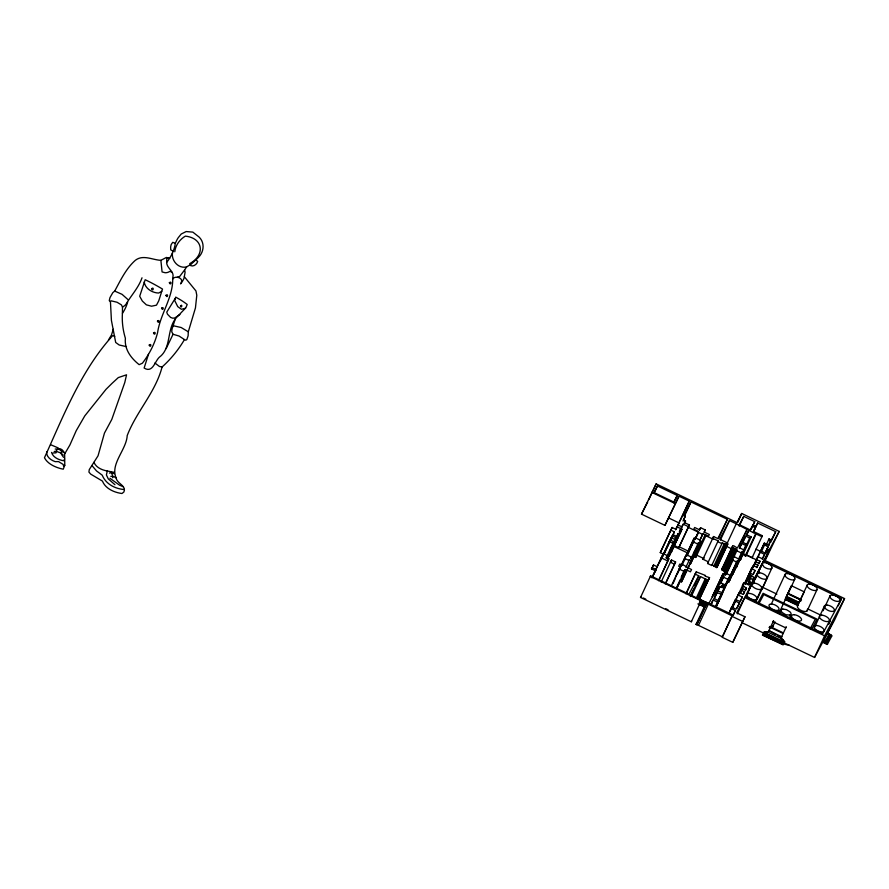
<?xml version="1.0" encoding="UTF-8"?>
<svg xmlns="http://www.w3.org/2000/svg" width="889" height="889" viewBox="0 0 889 889"><rect width="100%" height="100%" fill="white"/><g stroke="black" fill="none" stroke-linecap="round" stroke-linejoin="round"><path stroke-width="1.33" d="M114.781 336.231L112.659 335.653C81.077 370.457 63.586 415.585 44.45 457.757C47.862 464.291 56.351 467.803 63.23 469.192L64.786 465.191L64.641 453.979L69.898 444.989L76.232 430.676L84.799 415.874L106.024 389.326L112.058 383.348L118.304 377.592L126.549 374.802L124.782 382.526L111.792 419.43L104.469 433.065L98.046 455.801L89.278 469.592L88.922 472.081L90.734 474.137L102.435 481.093C105.447 488.706 114.325 492.539 121.982 493.506L123.882 492.006C126.783 485.605 116.781 483.583 116.137 477.915C109.947 464.025 126.516 449.69 127.205 435.577C136.506 411.396 155.464 392.371 162.087 366.99A150.385 132.061 44.3 0 0 184.468 339.576L185.757 340.22L186.857 339.52L188.124 335.786L188.301 331.797L195.447 307.916L196.791 295.27L195.958 290.947L184.312 276.701L185.09 272.256L184.623 269.923L186.657 266.878L191.057 264.289L196.458 259.21A23.281 20.436 44.3 0 0 198.18 257.599C204.126 252.176 204.926 242.608 199.092 237.052L192.824 232.107L186.168 231.551L181.212 234.029L178.256 237.696A20.325 17.847 44.3 0 0 177.033 239.73L175.289 243.308C174.522 250.053 170.855 257.043 166.654 262.488C166.688 268.367 174.777 271.501 172.788 277.546A15.18 13.335 44.3 0 0 172.744 279.013C172.81 298.048 160.32 313.995 157.609 332.53C154.753 343.732 149.408 354.133 142.362 363.234L139.151 364.668C130.939 358.067 124.293 349.433 125.382 338.264A72.22 63.419 44.3 0 1 122.426 313.295L122.482 307.116L121.449 304.916L117.059 302.249L111.047 300.815L110.447 301.793L111.414 320.407L115.692 342.465L119.204 345.01L126.471 346.632M172.466 252.898C171.244 260.677 178.533 269.045 186.657 266.878M174.789 251.787C175.455 245.297 179.8 239.374 185.357 236.13C203.337 238.063 205.403 255.099 189.713 263.633M113.259 329.274L111.492 334.975L108.447 340.02M148.463 354.311L144.129 368.024C152.686 373.469 154.797 361.345 159.364 357.189C171.455 348.31 166.599 329.941 175.6 318.651A30.382 26.681 44.3 0 1 177.644 316.328L185.912 307.716L187.19 304.46A69.186 60.763 44.3 0 0 179 298.971L175.7 297.115L174.689 300.526L177.744 306.638L181.434 309.294L185.479 308.25M64.764 465.425L63.575 466.225L63.208 464.48L58.53 461.591L55.218 461.647C50.94 460.235 46.339 456.957 46.617 451.934M114.414 472.381L107.313 470.992L106.402 474.915L108.269 478.86L114.937 484.716M161.754 291.336L158.753 300.826L156.475 305.171L151.541 306.216L146.363 304.838L142.329 301.049L139.695 296.259L145.174 279.735A172.077 151.108 44.3 0 1 162.509 289.081L161.754 291.336L158.631 293.048C152.175 292.837 145.363 288.714 144.174 282.024M184.312 276.701C184.779 278.713 178.445 287.28 181.289 282.513C183.801 277.879 174.8 275.223 172.744 279.013M175.289 319.062L174.066 322.629A24.492 21.503 44.3 0 0 173.311 325.741A14.668 12.879 44.3 0 0 172.277 328.23L172.055 329.108A14.613 12.824 44.3 0 0 171.81 331.886L173.055 334.275L179.078 336.042L184.468 339.576M142.018 277.801C138.484 287.903 131.127 295.437 126.06 304.16A34.482 30.282 44.3 0 1 124.582 305.738L122.482 307.116M64.586 458.913L63.752 460.758C58.841 459.946 53.118 457.568 51.54 452.379M64.797 453.668C62.863 448.667 56.674 445.7 55.974 452.868L53.051 452.968M680.096 520.854L689.264 501.107L679.007 496.195L664.939 525.366L641.502 514.142L656.149 483.883L736.981 522.588L741.737 513.464L779.186 531.4L765.251 560.326M647.692 502.085L641.502 514.142M648.826 499.662L656.149 483.883M654.048 493.362L657.471 485.983L677.251 495.462L673.829 502.83M664.939 525.366L679.007 496.195M655.649 570.894L651.493 568.904L652.104 567.593L656.249 569.582L651.915 577.739M652.893 566.282L653.504 564.971L657.171 566.726M665.661 550.624L663.927 554.369L660.26 552.625L672.117 527.488L675.773 529.244L676.951 526.788L682.03 529.222L671.295 552.269L671.584 551.725L670.362 551.147M672.117 527.488L660.26 552.625M691.675 621.122L691.32 621.778L640.524 597.452L650.615 575.828L688.953 594.185L698.787 575.828L695.109 574.061L685.941 593.808M651.937 577.528L663.283 553.703L667.283 555.614L666.261 557.503L668.861 558.748L659.127 579.728M653.548 574.683L663.283 553.703M659.449 562.526L670.039 539.956L675.007 542.334L667.383 558.703M660.305 560.926L672.195 535.934L675.94 537.723L675.073 539.345L676.296 539.934L667.528 558.77M662.461 556.903L672.195 535.934M663.616 554.603L674.373 531.866L670.706 530.111M666.828 548.124L674.373 531.866M675.573 529.811L689.264 501.107M684.263 516.52L691.02 501.952L727.402 519.343L718.39 538.767M683.074 521.087L685.33 516.231L684.108 515.653L691.02 501.952M666.061 558.148L673.606 542.079L675.007 542.334M670.317 549.546L672.206 545.513M673.751 542.146L674.895 539.679M670.784 548.835L672.595 545.146M674.795 540.201L678.24 533.444L679.452 534.033L680.741 531.622L679.518 531.044L680.518 529.188L682.03 529.222M675.329 539.701L678.24 533.444M679.363 531.689L683.208 524.154L688.519 526.699L689.442 524.977L684.374 522.554L685.541 520.998L683.341 519.943L685.33 516.231M680.918 529.088L683.208 524.154M667.795 555.947L669.006 556.536L679.452 534.033M680.741 531.622L669.006 556.536M684.397 523.465L685.541 520.998M658.527 580.684L668.861 558.748M661.172 581.939L671.506 560.014L675.596 561.97L665.85 582.951M674.54 545.646L678.785 547.68L688.519 526.699M689.442 524.977L678.785 547.68M665.261 583.895L675.596 561.97M671.139 586.329L680.152 566.904L678.685 566.204L679.852 564.015L681.652 564.871L682.007 564.215L691.564 569.616L690.386 571.805L685.608 569.516L676.607 588.585M675.496 577.472L685.886 555.425L686.619 555.781L687.03 555.014L690.942 556.892L690.531 557.647L692.131 559.248L682.396 580.217L681.519 581.862L679.563 580.917M672.984 583.64L675.451 578.228M677.296 573.938L694.187 538.101L695.165 538.567L695.52 537.912L699.921 540.012L699.565 540.668L701.032 541.368L691.298 562.348L690.42 563.982L689.453 564.071L699.421 542.657L700.154 543.012L701.032 541.368M694.187 538.101L684.452 559.07L685.43 559.537M681.952 565.482L685.397 558.081L684.663 557.725M687.053 555.525L693.876 540.968L692.909 540.501M687.008 555.781L693.876 540.968M694.809 539.579L698.598 531.522L693.753 529.199L694.665 527.488L699.51 529.8L700.621 527.722L705.266 529.944L704.132 532.378M694.998 539.512L698.387 532.233M695.554 538.656L698.365 532.578M699.499 530.155L700.621 527.722M681.285 577.217L684.719 569.816M685.864 567.349L689.297 559.948L691.253 560.881L692.131 559.248M676.818 586.962L680.196 579.672M681.33 577.25L684.708 569.96M676.585 588.929L685.608 569.516M690.875 558.859L698.454 542.746L699.421 542.657M693.62 553.591L694.765 551.124M699.765 540.468L702.988 533.633L705.188 534.678L694.754 557.081L696.02 557.003M699.61 540.912L702.988 533.633M681.519 581.862L691.253 560.881M690.42 563.982L700.154 543.012M695.731 557.547L706.166 535.145L708.433 536.234L709.355 534.511L704.155 532.022L705.266 529.944M686.541 592.852L696.276 571.883L705.444 575.45L705.099 576.105L709.533 577.672L699.343 599.497M708.4 561.859L702.932 559.237L713.589 536.545L717.823 538.567L727.402 519.343M694.209 585.695L698.787 575.828M690.386 596.508L693.831 589.107M691.353 596.363L700.51 576.617L708.144 580.273L709.533 577.672M725.657 546.524L736.248 523.81L729.447 520.554L719.779 539.256L727.346 542.879L726.991 543.535L727.847 543.946L717.701 565.793L716.734 567.604L715 565.671L714.534 566.549L712.145 564.715L711.733 565.482L707.577 563.493L718.134 540.879L712.667 538.267L713.589 536.545M720.434 539.979L729.447 520.554M696.243 598.197L705.21 578.872M711.733 565.482L722.29 542.868L724.235 543.801L713.8 566.204M697.443 598.186L706.188 579.339M698.043 599.475L707.166 579.806M708.844 578.961L699.221 599.497L699.799 598.653M714.534 566.549L725.146 543.824L726.369 544.412L716.045 566.593M715.756 567.138L726.369 544.412M724.179 549.613L725.302 547.179M691.32 621.778L701.41 600.153L690.664 595.008L700.51 576.617M737.448 522.621L741.459 513.986M716.734 567.604L727.169 545.201M737.726 522.099L741.737 513.464M739.192 526.177L743.749 516.365L754.728 521.632L751.316 528.988M698.498 625.389L696.043 624.422L706.422 602.242L705.777 603.442L708.344 604.187L698.498 625.389L722.424 636.846L732.158 615.866L708.344 604.187M725.035 571.583L723.813 570.994L724.224 570.227L723.246 569.76L722.835 570.527L721.735 569.316L732.625 546.079L733.703 545.768L737.381 548.08L747.049 529.5L736.248 523.81M721.868 570.06L732.625 546.079M696.776 624.767L706.511 603.798M696.954 624.445L706.722 603.409M722.835 570.527L733.392 547.913L734.37 548.38L723.813 570.994M725.424 565.537L726.546 563.115M730.825 553.836L731.947 551.413M722.957 573.905L712.289 596.63L722.957 573.905L724.902 574.294L725.546 573.094L730.191 575.316L718.534 600.775M714.712 593.463L718.056 586.262M713.8 595.652L719.746 583.117L720.59 582.695L724.98 584.795L725.313 586.473L722.39 585.062L721.746 586.262L724.668 587.673L724.268 588.44L720.112 586.451L717.656 591.041L721.301 592.241L721.957 594.463L717.079 592.685L714.034 598.364L718.745 601.031L715.745 607.276M723.335 575.261L735.592 548.969L736.325 549.313L732.947 556.592M723.635 574.861L732.236 556.358L733.936 557.17L734.236 556.625L739.426 559.525L728.869 582.028L727.902 581.562L726.835 582.973M720.523 583.306L723.735 576.472L722.024 575.661M732.769 556.925L736.325 549.313M720.301 583.884L723.735 576.472M710.867 604.942L713.156 600.008L718.045 602.342L718.745 601.031M724.646 574.939L732.325 558.459L731.358 557.992L732.236 556.358M711.167 604.531L712.311 602.064M714.211 598.853L717.079 592.685M717.823 591.385L720.112 586.451M725.38 575.283L732.825 559.248L732.325 558.459M733.392 558.048L737.125 550.113L736.148 549.646M739.726 545.279L747.049 529.5M726.313 574.361L732.903 560.248L736.57 562.004L737.637 560.592L738.615 561.059L739.426 559.525M721.246 587.529L722.39 585.062M739.392 548.513L741.782 543.557L746.427 545.779L747.016 544.679L742.604 542.023L745.771 536.123L749.671 538.001L751.172 536.923L746.527 534.7L748.816 530.444L755.65 533.722L745.326 555.892L745.993 555.803M742.582 543.201L745.771 536.123M746.56 535.3L748.816 530.444M750.572 529.9L752.272 526.221L755.45 527.733L753.461 531.455L762.373 535.723L752.116 557.659L746.404 554.925M724.346 586.64L730.191 575.316M750.638 529.922L754.728 521.632M715.834 605.665L721.223 594.119M717.901 601.297L720.19 596.363M722.212 592.33L726.224 583.695M727.369 581.228L729.091 577.528M716.245 605.709L717.39 603.242M715.878 606.898L736.925 561.348M718.39 599.553L719.123 599.908L720.412 597.508L737.281 561.248M716.178 607.054L722.535 593.374L721.746 593.13M727.902 581.562L737.637 560.592M738.503 559.259L741.882 551.98L742.86 552.447L744.149 550.035L739.504 547.813L741.782 543.557M728.869 582.028L740.648 556.47M742.571 552.391L746.516 543.901M731.736 573.827L732.714 574.294L749.849 537.667M744.149 550.035L732.714 574.294M747.016 544.679L736.281 567.627L736.87 566.537M753.572 531.322L757.661 523.032L775.73 531.689L771.752 540.268M739.537 559.848L740.437 559.87L751.172 536.923M753.172 532.644L757.661 523.032M745.815 556.125L756.139 533.956L761.851 536.689L762.373 535.723M728.769 613.477L731.636 607.309L736.203 609.087L739.37 603.187L734.903 600.642L729.747 611.743M729.758 611.888L735.492 599.542L740.004 601.431L742.337 597.064L737.948 594.952L731.647 608.532M731.791 608.598L743.715 583.028L748.405 584.595L748.871 583.717L751.494 584.562L746.338 595.663M732.592 607.487L735.636 600.986M739.648 593.985L742.304 588.529L745.482 590.052L746.482 588.196L742.437 585.44L743.715 583.028M740.015 593.463L742.304 588.529M744.76 583.14L751.627 568.338L754.183 564.937M740.215 593.43L743.649 586.018M744.893 583.206L752.916 565.937M744.915 584.206L751.627 568.338M752.927 566.893L757.895 556.647L762.284 558.748L764.629 554.38L759.984 552.158L760.695 550.847L765.329 553.069L766.796 550.335L766.14 553.036M745.271 583.695L748.138 577.528L753.383 579.761L749.071 588.807M749.305 575.15L751.916 569.427M753.116 566.96L764.329 543.09L769.052 545.357L769.963 541.946L770.696 542.29L771.274 541.201L768.518 539.879L769.041 538.912L771.285 539.99L775.73 531.689M745.449 583.895L750.505 573.294L752.827 574.683L755.061 570.527L752.116 568.571M753.45 566.738L764.329 543.09M745.927 583.162L750.505 573.294M753.416 567.126L756.861 559.726M761.284 552.047L764.662 544.757L763.684 544.29M751.494 584.562L736.67 612.799L744.971 616.777L732.78 642.347L722.19 637.28L732.158 615.866M748.96 579.55L750.849 575.516L751.583 575.872L749.86 579.572M733.158 615.444L735.447 610.51L731.047 608.409L731.636 607.309M747.682 584.44L749.638 580.439L747.205 579.272L748.138 577.528L746.638 580.461M743.404 594.274L744.549 591.796L741.37 590.285M747.927 584.14L749.638 580.439M766.174 545.079L769.041 538.912M737.081 608.12L739.37 603.187M747.927 584.562L749.071 582.095M740.048 601.997L742.337 597.064M745.326 590.663L746.482 588.196M753.339 574.227L755.061 570.527M756.783 567.638L757.928 565.171L754.75 563.659L755.75 561.792L758.917 563.315L760.028 561.237L756.372 559.492M748.905 585.029L750.283 582.117L751.75 582.817L752.994 581.639L753.383 579.761M749.138 584.584L750.283 582.117M758.884 563.704L760.028 561.237M768.274 545.579L769.963 541.946M752.472 580.273L753.85 577.361L751.583 575.872M764.729 553.88L768.096 546.957L764.662 544.757M762.34 559.314L764.629 554.38M765.273 553.025L768.096 546.957M737.359 613.832L744.804 597.608L824.592 635.813L844.55 598.575L764.029 560.014L752.672 584.084L754.317 581.006M748.882 588.996L751.75 582.817M765.651 552.802L766.796 550.335M752.061 583.084L762.006 563.859L752.839 583.606M746.115 596.441L753.35 580.984M755.461 578.539L762.306 563.715M764.74 559.914L769.129 550.335M764.796 560.314L769.707 549.102L779.186 531.4M732.78 642.347L744.971 616.777M755.25 602.353L761.551 588.785M757.106 599.464L766.84 578.483M762.195 588.951L771.93 567.971M771.185 604.376L785.154 574.294M784.498 642.247L783.087 644.869L762.484 635.013L783.287 644.436L784.698 641.814L783.72 641.347L782.553 643.536L763.895 634.602L765.273 631.979L767.318 631.89L781.998 638.924L783.22 640.047L782.62 641.358L784.698 641.814M763.884 632.39L765.273 631.979M763.695 635.035L764.096 634.168L782.753 643.091L783.92 640.913L783.02 640.48L781.82 642.102L765.151 634.124L766.296 631.935M764.751 634.99L765.351 633.679L782.02 641.669L783.22 640.047M766.407 633.635L781.098 640.669L766.407 633.635L767.318 631.89M785.832 597.63L798.3 604.153L785.598 598.075L786.032 597.197L798.967 602.842L786.265 596.763L791.377 586.018M786.709 595.886L791.421 585.718L804.123 591.796M772.663 626.845L774.986 621.833M779.642 611.799L794.766 579.217M797.589 605.842L807.323 584.862M786.476 596.319L799.167 602.409L804.067 592.096M781.42 642.98L782.02 641.669M782.342 643.969L782.753 643.091M783.52 641.78L783.92 640.913M807.212 610.765L816.947 589.785M824.536 605.787L814.802 626.767A5.412 2.478 24.9 0 0 814.591 627.378M823.092 610.743L830.059 595.741M828.559 624.367L830.137 620.955L828.315 624.367M838.183 605.842L841.539 598.641L763.384 561.215M782.142 641.925L814.557 657.449L824.592 635.813M826.859 634.335L832.515 622.1L822.681 642.202L827.315 644.425L831.971 635.679L827.215 633.568M844.55 598.575L834.504 620.2L814.557 657.449M823.814 639.902L825.525 640.725L824.014 639.469M828.915 634.379L825.525 640.725M823.436 640.669L826.125 641.958L823.636 640.236M827.415 633.135L830.07 634.524L827.181 633.679M823.058 641.436L826.726 643.192L823.258 640.991M831.026 635.102L827.159 633.779L831.026 635.102L826.726 643.192M827.315 644.425L822.881 641.758M675.929 529.588L679.529 522.087L679.118 522.965L668.861 518.054M166.121 348.666L173.055 334.275M110.447 301.793L109.258 300.593L110.003 297.571L112.792 292.692L114.703 291.07C120.582 280.246 125.994 268.589 135.384 260.277C143.018 254.321 152.43 259.91 160.876 260.333L166.387 257.454L169.766 258.266M657.471 485.983L653.96 492.539L673.74 502.007L677.251 495.462M651.493 568.904L653.504 564.971M650.615 575.828L650.259 576.483L701.065 600.808L701.41 600.153M640.524 597.452L640.88 596.797M673.606 542.079L672.929 543.346L669.184 541.557M676.296 539.934L671.151 537.878M671.506 560.014L670.339 562.204L674.418 564.159M680.152 566.904L679.04 568.982L684.486 571.594M685.397 558.081L685.097 558.625L689.008 560.492L689.297 559.948M698.454 542.746L697.754 544.057L693.353 541.957M705.188 534.678L704.899 535.234L706.166 535.145M695.109 574.061L696.276 571.883M702.932 559.237L703.855 557.525M718.134 540.879L717.723 541.645L721.879 543.635L722.29 542.868M707.577 563.493L707.988 562.726M724.235 543.801L724.679 544.701L725.146 543.824M727.847 543.946L726.88 545.757L725.902 545.279M717.201 564.737L716.856 565.393L717.701 565.793M743.749 516.365L739.292 524.666L750.283 529.933L752.272 526.221M732.303 547.657L732.981 548.68L733.392 547.913M721.735 569.316L722.479 567.927L723.213 568.271M734.37 548.38L733.958 549.146L735.181 549.724L735.592 548.969M707.155 602.598L708.689 603.742L719.746 583.117M696.043 624.422L696.687 623.222L697.421 623.567M737.125 550.113L736.77 550.769L741.348 552.958L741.882 551.98M732.825 559.248L732.125 560.559L732.903 560.248M728.135 578.583L727.78 579.239L723.379 577.128M740.437 559.87L741.026 558.781M755.65 533.722L756.139 533.956M745.326 555.892L743.226 554.48M752.116 557.659L752.639 556.692M734.903 600.642L735.492 599.542M737.948 594.952L739.237 592.552L743.137 594.419L744.549 591.796M750.849 575.516L749.449 575.261M757.928 565.171L756.817 567.249L753.639 565.726M767.285 550.569L766.985 551.113L768.752 551.269L762.406 563.104M735.447 610.51L733.047 614.988L710.822 604.353L713.156 600.008M753.85 577.361L754.35 578.15M769.952 549.213L769.418 550.202L766.985 549.024M757.884 603.053L763.106 593.307L817.069 619.144L811.846 628.89M758.917 603.631L763.773 594.563L815.302 619.233L810.101 628.945M762.484 635.013L764.084 631.946M768.652 631.557L769.085 630.679L775.808 634.435M781.698 636.768L780.831 638.369L786.276 626.801L785.709 627.856L773.019 621.778L773.574 620.722L768.14 632.279L769.029 630.69L781.787 636.768M781.098 640.669L781.998 638.924M841.539 598.641L822.792 633.624L745.371 596.563M826.125 641.958L830.07 634.524M175.189 298.46L166.754 312.117L167.476 314.206L170.61 317.429L172.755 318.195L174.744 317.973L179.911 314.528M184.623 269.923L179.7 276.435L177.155 277.312M112.559 477.749L113.014 476.771L111.047 471.615M109.425 473.092L111.458 472.648A3.856 3.389 44.3 0 1 112.459 472.815L114.225 473.737M779.72 612.054A6.501 2.967 24.9 0 1 780.831 611.854L780.975 611.821M788.21 617.966L789.065 617.744A5.39 2.467 24.9 0 0 789.899 616.733M55.207 449.045L58.841 449.056L63.33 452.29M54.24 451.49L54.418 451.456A7.423 6.523 44.3 0 1 56.607 451.468L60.208 452.768L63.297 455.124M110.792 476.315L114.048 476.704L116.137 477.915M168.532 257.61L166.788 258.366L166.654 262.488M788.921 644.881L787.854 644.914A5.412 2.478 24.9 0 1 782.831 643.069M173.044 251.165L170.732 249.842L170.644 247.075A18.913 16.602 44.3 0 1 171.244 244.442L172.733 242.319L175.289 243.308M777.019 611.465L780.709 611.532M173.311 325.741L181.167 327.519L188.301 331.797M162.087 366.99L159.398 366.446L154.93 363.012M107.313 470.992C101.957 470.037 96.223 467.67 93.956 462.336M124.371 489.55C115.237 488.85 105.824 484.138 102.224 475.182L96.545 470.948L91.923 465.525M114.703 291.07L122.06 294.337L128.149 299.749M58.263 447.945L50.706 444.744M195.836 259.688L197.647 261.466C197.047 264.166 193.502 266.944 190.757 265.644L190.179 264.933M123.171 486.683L119.57 485.194L109.936 478.26M752.916 525.01L755.85 526.421M651.637 492.295L675.084 503.518M755.85 549.135L760.673 551.447M744.404 554.091L757.472 560.348M688.153 527.277L697.854 531.922M698.187 532.289L702.588 534.4M705.133 535.4L713.623 539.456M725.846 546.057L731.991 549.002M677.874 524.877L681.819 526.766M672.906 534.6L676.651 536.4M787.698 593.296L801.489 599.808M788.221 593.585L801.378 599.864M789.343 594.641L800.544 599.886M800.044 600.764L800.778 601.12M678.885 546.635L688.208 551.091M696.498 555.069L703.955 558.636M762.029 587.007L776.908 594.13M807.923 608.987L821.569 615.521M785.187 598.942L797.889 605.02M748.827 581.973L750.049 582.562M673.073 546.013L687.275 552.802M728.469 579.917L729.691 580.506M830.615 635.979L831.593 636.446M661.105 557.781L667.695 560.937M822.858 641.869L827.492 644.092M769.83 626.423L783.32 632.89M769.674 627.067L783.165 633.524M778.031 635.546L781.587 637.202M699.454 599.064L709.989 604.064M700.41 600.053L708.533 603.942M699.854 601.042L706.811 604.376M731.925 616.299L742.515 621.378M699.654 601.475L706.611 604.809M699.565 601.986L705.266 604.72M742.248 622.822L764.684 633.568M699.354 602.42L705.066 605.153M699.587 603.075L705.777 606.042M699.376 603.52L705.577 606.487M699.31 604.031L705.388 606.943M697.898 603.887L703.977 606.798M643.347 597.986L645.825 599.175M665.617 608.643L668.084 609.832M171.866 272.156L169.943 271.367L168.177 272.245A9.568 8.401 44.3 0 1 165.176 272.734L162.087 271.945L160.876 260.333M63.541 457.346L61.441 454.301L61.508 449.69M757.184 598.108A5.412 2.478 24.9 0 1 755.739 600.153M762.229 588.262A5.412 2.478 24.9 0 1 760.195 589.985M780.009 613.61A5.39 2.467 24.9 0 1 780.753 611.876M789.699 618.444A6.501 2.967 24.9 0 0 790.888 616.499L790.477 615.544A6.501 2.967 24.9 0 0 789.688 614.543M778.942 613.132A6.501 2.967 24.9 0 1 781.242 610.987M778.531 613.177A6.501 2.967 24.9 0 1 778.931 612.51M777.531 612.754A7.579 3.467 24.9 0 1 780.22 611.221M790.077 615.366A7.579 3.467 24.9 0 1 790.999 616.533M777.719 611.721A8.668 3.956 24.9 0 1 781.02 611.532M769.307 630.057A5.412 2.478 24.9 0 1 768.552 631.123M772.741 625.489A5.412 2.478 24.9 0 1 771.285 627.534L770.23 627.567A5.412 2.478 24.9 0 1 768.996 627.39M807.29 609.409A5.412 2.478 24.9 0 1 805.845 611.454L804.778 611.488A5.412 2.478 24.9 0 1 798.744 608.843L797.978 608.009A5.412 2.478 24.9 0 1 798.133 605.398M127.66 302.027A45.839 40.261 44.3 0 1 122.426 313.295M149.219 345.076C150.685 348.944 152.041 342.509 149.219 345.076M151.586 288.692C153.052 292.559 154.408 286.136 151.586 288.692M153.519 332.942C154.997 336.809 156.353 330.386 153.519 332.942M157.442 321.107C158.909 324.974 160.264 318.551 157.442 321.107M161.565 308.183C163.031 312.05 164.387 305.627 161.565 308.183M165.943 295.37C167.41 299.237 168.766 292.814 165.943 295.37M169.355 282.702C170.821 286.569 172.177 280.146 169.355 282.702M762.017 563.659L763.818 566.782A5.412 2.478 24.9 0 0 770.43 568.971A5.412 2.478 24.9 0 0 771.03 565.671L770.13 564.848A5.412 2.478 24.9 0 0 763.073 562.77L762.017 563.659M180.478 305.916C181.467 309.394 182.912 303.238 180.478 305.916M785.754 598.675L785.309 599.553L797.655 605.465L798.089 604.587L785.754 598.675M782.831 609.043L781.976 609.254A5.39 2.467 24.9 0 0 782.376 612.621L785.809 614.732L790.288 615.121A5.39 2.467 24.9 0 0 789.876 611.754L786.454 609.654L782.831 609.043M759.662 572.838L758.595 572.872A5.412 2.478 24.9 0 0 757.606 575.739L758.373 576.572A5.412 2.478 24.9 0 0 764.407 579.217L765.473 579.184A5.412 2.478 24.9 0 0 766.462 576.316L765.696 575.483A5.412 2.478 24.9 0 0 759.662 572.838M787.587 573.561L786.521 573.594A5.412 2.478 24.9 0 0 785.532 576.461L786.298 577.294A5.412 2.478 24.9 0 0 792.332 579.939L793.399 579.906A5.412 2.478 24.9 0 0 794.388 577.05L793.621 576.205A5.412 2.478 24.9 0 0 787.587 573.561M754.361 583.14L753.294 583.173A5.412 2.478 24.9 0 0 752.316 586.029L753.072 586.862A5.412 2.478 24.9 0 0 759.117 589.507L760.173 589.474A5.412 2.478 24.9 0 0 761.162 586.618L760.395 585.784A5.412 2.478 24.9 0 0 754.361 583.14M809.757 584.14L808.701 584.173A5.412 2.478 24.9 0 0 807.712 587.029L808.479 587.873A5.412 2.478 24.9 0 0 814.513 590.507L815.58 590.474A5.412 2.478 24.9 0 0 816.558 587.618L815.802 586.784A5.412 2.478 24.9 0 0 809.757 584.14M749.549 593.441L748.482 593.474A5.412 2.478 24.9 0 0 747.493 596.33L748.26 597.164A5.412 2.478 24.9 0 0 754.305 599.808L755.361 599.775A5.412 2.478 24.9 0 0 756.35 596.919L755.583 596.086A5.412 2.478 24.9 0 0 749.549 593.441M832.493 595.019L831.426 595.052A5.412 2.478 24.9 0 0 830.448 597.908L831.204 598.741A5.412 2.478 24.9 0 0 837.249 601.386L838.305 601.353A5.412 2.478 24.9 0 0 839.294 598.497L838.527 597.664A5.412 2.478 24.9 0 0 832.493 595.019M771.652 604.053L770.585 604.087A5.412 2.478 24.9 0 0 769.596 606.954L770.363 607.787A5.412 2.478 24.9 0 0 776.397 610.432L777.464 610.399A5.412 2.478 24.9 0 0 778.453 607.531L777.686 606.698A5.412 2.478 24.9 0 0 771.652 604.053M826.97 605.065L825.903 605.098A5.412 2.478 24.9 0 0 824.925 607.954L825.692 608.787A5.412 2.478 24.9 0 0 831.726 611.432L832.793 611.399A5.412 2.478 24.9 0 0 833.771 608.543L833.004 607.709A5.412 2.478 24.9 0 0 826.97 605.065M794.155 614.721L793.088 614.755A5.412 2.478 24.9 0 0 792.11 617.622L792.866 618.455A5.412 2.478 24.9 0 0 798.911 621.1L799.967 621.067A5.412 2.478 24.9 0 0 800.956 618.199L800.189 617.366A5.412 2.478 24.9 0 0 794.155 614.721M822.003 615.21L820.936 615.244A5.412 2.478 24.9 0 0 819.958 618.111L820.725 618.944A5.412 2.478 24.9 0 0 826.759 621.589L827.815 621.555A5.412 2.478 24.9 0 0 828.804 618.688L828.037 617.855A5.412 2.478 24.9 0 0 822.003 615.21M816.702 625.5L815.635 625.534A5.412 2.478 24.9 0 0 814.657 628.401L815.424 629.234A5.412 2.478 24.9 0 0 821.458 631.879L822.525 631.846A5.412 2.478 24.9 0 0 823.503 628.979L822.736 628.145A5.412 2.478 24.9 0 0 816.702 625.5"/></g></svg>
